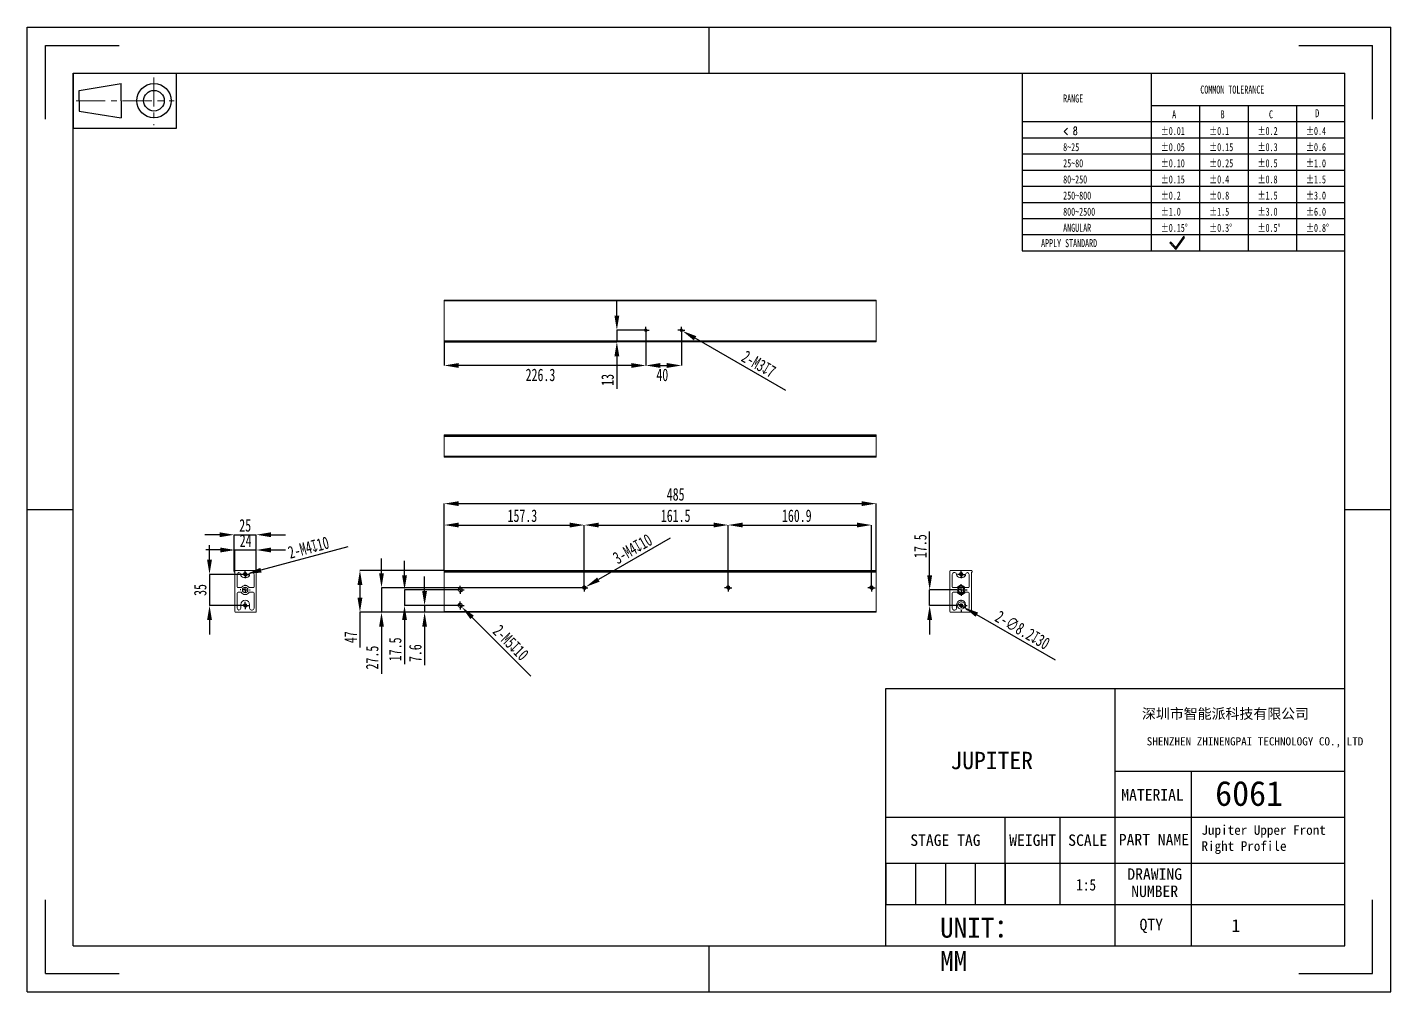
# Model space of a CAD drawing. Header units: millimetres. Extents: x 2 to 798, y 2 to 276.
# Drawn here: x 415.2 to 797.9, y 5.2 to 275.8 of the extents above; entities that cross this region are included whole.
import ezdxf

# ---------------------------------------------------------------- set-up
doc = ezdxf.new("R2010")
doc.units = ezdxf.units.MM
doc.header["$PDSIZE"] = -1
doc.linetypes.add('CENTER', pattern=[10.16, 6.35, -1.27, 1.27, -1.27])
doc.linetypes.add('CENTERX2', pattern=[20.32, 12.7, -2.54, 2.54, -2.54])
doc.layers.add('DEFAULT_1', color=7, linetype='CENTER', lineweight=18)
doc.layers.add('尺寸线层', color=3, linetype='Continuous', lineweight=18)
doc.layers.add('图框', color=7, linetype='Continuous')
doc.styles.add('SLDTEXTSTYLE4', font='TXT', dxfattribs={"width": 0.7})
doc.styles.add('SLDTEXTSTYLE5', font='TXT', dxfattribs={"width": 0.642857, "bigfont": 'bigfont'})
doc.styles.add('TEXTSTYLE_2', font='')
doc.styles.add('TEXTSTYLE_3', font='')
doc.styles.get('TEXTSTYLE_2').set_extended_font_data('宋体')
doc.styles.get('TEXTSTYLE_3').set_extended_font_data('宋体')
doc.dimstyles.new('SLDDIMSTYLE0', dxfattribs={"dimtxt": 3.5, "dimasz": 4.08, "dimexe": 0, "dimexo": 0.0625, "dimgap": 0.875, "dimtad": 2, "dimdec": 1, "dimlfac": 4, "dimrnd": 1e-09, "dimzin": 12, "dimdsep": 46, "dimtxsty": 'SLDTEXTSTYLE4', "dimsah": 1, "dimcen": 0.09, "dimadec": 0, "dimazin": 3, "dimtfac": 1, "dimtdec": 1, "dimtofl": 0, "dimtmove": 0, "dimatfit": 3, "dimfxl": 1, "dimfrac": 2, "dimtolj": 1, "dimtzin": 12, "dimarcsym": 0})
doc.dimstyles.new('SLDDIMSTYLE1', dxfattribs={"dimtxt": 3.5, "dimasz": 4.08, "dimexe": 0, "dimexo": 0.0625, "dimgap": 0.875, "dimtad": 2, "dimdec": 1, "dimlfac": 4, "dimrnd": 1e-09, "dimzin": 12, "dimdsep": 46, "dimtxsty": 'SLDTEXTSTYLE4', "dimsah": 1, "dimcen": 0.09, "dimadec": 0, "dimazin": 3, "dimtfac": 1, "dimtofl": 0, "dimtmove": 0, "dimatfit": 3, "dimfxl": 1, "dimfrac": 2, "dimtolj": 1, "dimtzin": 12, "dimarcsym": 0})
doc.dimstyles.new('SLDDIMSTYLE2', dxfattribs={"dimtxt": 3.5, "dimasz": 4.08, "dimexe": 0, "dimexo": 0.0625, "dimgap": 0.875, "dimtad": 2, "dimdec": 1, "dimlfac": 4, "dimrnd": 1e-09, "dimzin": 12, "dimdsep": 46, "dimtxsty": 'SLDTEXTSTYLE4', "dimsah": 1, "dimcen": 0.09, "dimadec": 0, "dimazin": 3, "dimtfac": 1, "dimtdec": 1, "dimtmove": 0, "dimatfit": 0, "dimfxl": 1, "dimfrac": 2, "dimtolj": 1, "dimtzin": 12, "dimarcsym": 0})
doc.dimstyles.new('SLDDIMSTYLE3', dxfattribs={"dimtxt": 3.5, "dimasz": 4.08, "dimexe": 0, "dimexo": 0.0625, "dimgap": 0.875, "dimtad": 2, "dimdec": 1, "dimlfac": 4, "dimrnd": 1e-09, "dimzin": 12, "dimdsep": 46, "dimtxsty": 'SLDTEXTSTYLE4', "dimblk1": 'NONE', "dimsah": 1, "dimcen": 0, "dimadec": 0, "dimazin": 3, "dimtfac": 1, "dimtdec": 1, "dimtmove": 0, "dimatfit": 3, "dimldrblk": 'NONE', "dimfxl": 1, "dimfrac": 2, "dimtolj": 1, "dimtzin": 12, "dimarcsym": 0})
doc.dimstyles.new('SLDDIMSTYLE4', dxfattribs={"dimtxt": 3.5, "dimasz": 4.08, "dimexe": 0, "dimexo": 0.0625, "dimgap": 0.875, "dimtad": 2, "dimdec": 1, "dimlfac": 4, "dimrnd": 1e-09, "dimzin": 12, "dimdsep": 46, "dimtxsty": 'SLDTEXTSTYLE4', "dimblk1": 'NONE', "dimsah": 1, "dimcen": 0, "dimadec": 0, "dimazin": 3, "dimtfac": 1, "dimtdec": 1, "dimtmove": 0, "dimatfit": 3, "dimldrblk": 'NONE', "dimfxl": 1, "dimfrac": 2, "dimtolj": 1, "dimtzin": 12, "dimarcsym": 0})

# ---------------------------------------------------------------- blocks, each defined once
blk = doc.blocks.new('96_1')
at = {"color": 7, "linetype": 'Continuous'}
for p, q in [((-11.25, 6), (-11.25, -6)), ((11.25, -6), (11.25, 6)), ((-9.93, 2.25), (-0.82, 3.75)), ((-0.82, 0), (-0.82, 3.75)), ((-9.93, 0), (-9.93, 2.25)), ((-9.93, 0), (-9.93, -2.25)), ((-0.82, 0), (-0.82, -3.75)), ((-9.93, -2.25), (-0.82, -3.75)), ((-11.25, -6), (11.25, -6))]:
    blk.add_line(p, q, dxfattribs=at)
for radius in [3.75, 2.25]:
    blk.add_circle((6.34, 0), radius, dxfattribs=at)
at = {"layer": 'DEFAULT_1', "color": 1, "linetype": 'CENTER'}
for p, q in [((6.34, 5.05), (6.34, -5.36)), ((-10.64, 0), (10.74, 0))]:
    blk.add_line(p, q, dxfattribs=at)
blk = doc.blocks.new('*D40')
at = {"layer": 'Defpoints', "color": 0, "transparency": 16777216}
for p in [(653.5, 142.15), (532.25, 123.43), (653.5, 123.43)]:
    blk.add_point(p, dxfattribs=at)
at = {"layer": '图框', "color": 0, "lineweight": -2, "transparency": 16777216}
for p, q in [((532.25, 123.49), (532.25, 142.15)), ((536.33, 142.15), (649.42, 142.15)), ((653.5, 123.49), (653.5, 142.15))]:
    blk.add_line(p, q, dxfattribs=at)
at = {"layer": '图框', "color": 0, "transparency": 16777216}
for points in [[(536.33, 142.83), (536.33, 141.47), (532.25, 142.15)], [(649.42, 142.83), (649.42, 141.47), (653.5, 142.15)]]:
    blk.add_solid(points, dxfattribs=at)
at = {"layer": '图框', "color": 0, "transparency": 16777216, "insert": (597.22, 146.52), "char_height": 3.5, "attachment_point": 2, "style": 'SLDTEXTSTYLE4'}
blk.add_mtext('\\A1;485', dxfattribs=at)
blk = doc.blocks.new('*D45')
at = {"layer": 'Defpoints', "color": 0, "transparency": 16777216}
for p in [(571.58, 136.15), (532.25, 123.43), (571.58, 118.56)]:
    blk.add_point(p, dxfattribs=at)
at = {"layer": '图框', "color": 0, "lineweight": -2, "transparency": 16777216}
for p, q in [((532.25, 123.49), (532.25, 136.15)), ((536.33, 136.15), (567.5, 136.15)), ((571.58, 118.62), (571.58, 136.15))]:
    blk.add_line(p, q, dxfattribs=at)
at = {"layer": '图框', "color": 0, "transparency": 16777216}
for points in [[(536.33, 136.83), (536.33, 135.47), (532.25, 136.15)], [(567.5, 136.83), (567.5, 135.47), (571.58, 136.15)]]:
    blk.add_solid(points, dxfattribs=at)
at = {"layer": '图框', "color": 0, "transparency": 16777216, "insert": (554.2, 140.52), "char_height": 3.5, "attachment_point": 2, "style": 'SLDTEXTSTYLE4'}
blk.add_mtext('\\A1;157.3', dxfattribs=at)
blk = doc.blocks.new('*D46')
at = {"layer": 'Defpoints', "color": 0, "transparency": 16777216}
for p in [(611.95, 136.15), (571.58, 118.56), (611.95, 118.56)]:
    blk.add_point(p, dxfattribs=at)
at = {"layer": '图框', "color": 0, "lineweight": -2, "transparency": 16777216}
for p, q in [((571.58, 118.62), (571.58, 136.15)), ((575.66, 136.15), (607.87, 136.15)), ((611.95, 118.62), (611.95, 136.15))]:
    blk.add_line(p, q, dxfattribs=at)
at = {"layer": '图框', "color": 0, "transparency": 16777216}
for points in [[(575.66, 136.83), (575.66, 135.47), (571.58, 136.15)], [(607.87, 136.83), (607.87, 135.47), (611.95, 136.15)]]:
    blk.add_solid(points, dxfattribs=at)
at = {"layer": '图框', "color": 0, "transparency": 16777216, "insert": (597.22, 140.52), "char_height": 3.5, "attachment_point": 2, "style": 'SLDTEXTSTYLE4'}
blk.add_mtext('\\A1;161.5', dxfattribs=at)
blk = doc.blocks.new('*D47')
at = {"layer": 'Defpoints', "color": 0, "transparency": 16777216}
for p in [(652.18, 136.15), (611.95, 118.56), (652.18, 118.56)]:
    blk.add_point(p, dxfattribs=at)
at = {"layer": '图框', "color": 0, "lineweight": -2, "transparency": 16777216}
for p, q in [((611.95, 118.62), (611.95, 136.15)), ((616.03, 136.15), (648.1, 136.15)), ((652.18, 118.62), (652.18, 136.15))]:
    blk.add_line(p, q, dxfattribs=at)
at = {"layer": '图框', "color": 0, "transparency": 16777216}
for points in [[(616.03, 136.83), (616.03, 135.47), (611.95, 136.15)], [(648.1, 136.83), (648.1, 135.47), (652.18, 136.15)]]:
    blk.add_solid(points, dxfattribs=at)
at = {"layer": '图框', "color": 0, "transparency": 16777216, "insert": (631.22, 140.52), "char_height": 3.5, "attachment_point": 2, "style": 'SLDTEXTSTYLE4'}
blk.add_mtext('\\A1;160.9', dxfattribs=at)
blk = doc.blocks.new('*D48')
at = {"layer": 'Defpoints', "color": 0, "transparency": 16777216}
for p in [(521.12, 117.96), (536.75, 117.96), (536.75, 113.58)]:
    blk.add_point(p, dxfattribs=at)
at = {"layer": '图框', "color": 0, "lineweight": -2, "transparency": 16777216}
for p, q in [((521.12, 122.04), (521.12, 126.12)), ((536.69, 117.96), (521.12, 117.96)), ((521.12, 117.96), (521.12, 113.58)), ((536.69, 113.58), (521.12, 113.58)), ((521.12, 109.5), (521.12, 97.14))]:
    blk.add_line(p, q, dxfattribs=at)
at = {"layer": '图框', "color": 0, "transparency": 16777216}
for points in [[(520.44, 122.04), (521.8, 122.04), (521.12, 117.96)], [(520.44, 109.5), (521.8, 109.5), (521.12, 113.58)]]:
    blk.add_solid(points, dxfattribs=at)
at = {"layer": '图框', "color": 0, "transparency": 16777216, "insert": (516.74, 101.28), "char_height": 3.5, "attachment_point": 2, "rotation": 90, "style": 'SLDTEXTSTYLE4'}
blk.add_mtext('\\A1;17.5', dxfattribs=at)
blk = doc.blocks.new('*D49')
at = {"layer": 'Defpoints', "color": 0, "transparency": 16777216}
for p in [(526.76, 111.68), (532.25, 111.68), (536.75, 113.58)]:
    blk.add_point(p, dxfattribs=at)
at = {"layer": '图框', "color": 0, "lineweight": -2, "transparency": 16777216}
for p, q in [((526.76, 117.66), (526.76, 121.74)), ((536.69, 113.58), (526.76, 113.58)), ((526.76, 113.58), (526.76, 111.68)), ((532.19, 111.68), (526.76, 111.68)), ((526.76, 107.6), (526.76, 96.87))]:
    blk.add_line(p, q, dxfattribs=at)
at = {"layer": '图框', "color": 0, "transparency": 16777216}
for points in [[(526.08, 117.66), (527.44, 117.66), (526.76, 113.58)], [(526.08, 107.6), (527.44, 107.6), (526.76, 111.68)]]:
    blk.add_solid(points, dxfattribs=at)
at = {"layer": '图框', "color": 0, "transparency": 16777216, "insert": (522.39, 100.2), "char_height": 3.5, "attachment_point": 2, "rotation": 90, "style": 'SLDTEXTSTYLE4'}
blk.add_mtext('\\A1;7.6', dxfattribs=at)
blk = doc.blocks.new('*D50')
at = {"layer": 'Defpoints', "color": 0, "transparency": 16777216}
for p in [(571.58, 118.56), (514.66, 111.68), (532.25, 111.68)]:
    blk.add_point(p, dxfattribs=at)
at = {"layer": '图框', "color": 0, "lineweight": -2, "transparency": 16777216}
for p, q in [((514.66, 122.64), (514.66, 126.72)), ((571.52, 118.56), (514.66, 118.56)), ((514.66, 118.56), (514.66, 111.68)), ((532.19, 111.68), (514.66, 111.68)), ((514.66, 107.6), (514.66, 94.42))]:
    blk.add_line(p, q, dxfattribs=at)
at = {"layer": '图框', "color": 0, "transparency": 16777216}
for points in [[(513.98, 122.64), (515.34, 122.64), (514.66, 118.56)], [(513.98, 107.6), (515.34, 107.6), (514.66, 111.68)]]:
    blk.add_solid(points, dxfattribs=at)
at = {"layer": '图框', "color": 0, "transparency": 16777216, "insert": (510.28, 98.97), "char_height": 3.5, "attachment_point": 2, "rotation": 90, "style": 'SLDTEXTSTYLE4'}
blk.add_mtext('\\A1;27.5', dxfattribs=at)
blk = doc.blocks.new('*D51')
at = {"layer": 'Defpoints', "color": 0, "transparency": 16777216}
for p in [(532.25, 123.43), (508.61, 111.68), (532.25, 111.68)]:
    blk.add_point(p, dxfattribs=at)
at = {"layer": '图框', "color": 0, "lineweight": -2, "transparency": 16777216}
for p, q in [((532.19, 123.43), (508.61, 123.43)), ((508.61, 119.35), (508.61, 115.76)), ((532.19, 111.68), (508.61, 111.68)), ((508.61, 111.68), (508.61, 101.77))]:
    blk.add_line(p, q, dxfattribs=at)
at = {"layer": '图框', "color": 0, "transparency": 16777216}
for points in [[(507.93, 119.35), (509.29, 119.35), (508.61, 123.43)], [(507.93, 115.76), (509.29, 115.76), (508.61, 111.68)]]:
    blk.add_solid(points, dxfattribs=at)
at = {"layer": '图框', "color": 0, "transparency": 16777216, "insert": (504.24, 104.68), "char_height": 3.5, "attachment_point": 2, "rotation": 90, "style": 'SLDTEXTSTYLE4'}
blk.add_mtext('\\A1;47', dxfattribs=at)
blk = doc.blocks.new('*D52')
at = {"layer": 'Defpoints', "color": 0, "transparency": 16777216}
for p in [(572.01, 118.81), (571.15, 118.31)]:
    blk.add_point(p, dxfattribs=at)
at = {"layer": '图框', "color": 0, "lineweight": -2, "transparency": 16777216}
for p, q in [((595.7, 132.48), (575.54, 120.85)), ((571.15, 118.31), (572.01, 118.81))]:
    blk.add_line(p, q, dxfattribs=at)
at = {"layer": '图框', "color": 0, "transparency": 16777216}
blk.add_solid([(575.2, 121.43), (575.88, 120.26), (572.01, 118.81)], dxfattribs=at)
at = {"layer": '图框', "color": 0, "transparency": 16777216, "insert": (579.21, 128.1), "char_height": 3.5, "attachment_point": 1, "rotation": 30, "style": 'SLDTEXTSTYLE4'}
blk.add_mtext('\\A1;3-M4{\\fGDT|b0|i0|c134|p2;x}10', dxfattribs=at)
blk = doc.blocks.new('_NONE')
blk = doc.blocks.new('*D53')
at = {"layer": 'Defpoints', "color": 0, "transparency": 16777216}
for p in [(536.31, 114.02), (537.2, 113.14)]:
    blk.add_point(p, dxfattribs=at)
at = {"layer": '图框', "color": 0, "lineweight": -2, "transparency": 16777216}
for p, q in [((536.31, 114.02), (537.2, 113.14)), ((556.61, 93.72), (540.08, 110.25))]:
    blk.add_line(p, q, dxfattribs=at)
at = {"layer": '图框', "color": 0, "transparency": 16777216}
blk.add_solid([(540.56, 110.73), (539.6, 109.77), (537.2, 113.14)], dxfattribs=at)
at = {"layer": '图框', "color": 0, "transparency": 16777216, "insert": (548.11, 108.51), "char_height": 3.5, "attachment_point": 1, "rotation": 315, "style": 'SLDTEXTSTYLE4'}
blk.add_mtext('\\A1;2-M5{\\fGDT|b0|i0|c134|p2;x}10', dxfattribs=at)
blk = doc.blocks.new('SW_CENTERMARKSYMBOL_0')
at = {"layer": '图框', "color": 0}
for p, q in [((-0.625, 0), (-1.15, 0)), ((0, 0), (-0.625, 0)), ((0, 0.625), (0, 1.15)), ((0, 0), (0, 0.625)), ((0, 0), (0, -0.625)), ((0, 0), (0.625, 0)), ((0.625, 0), (1.15, 0)), ((0, -0.625), (0, -1.15))]:
    blk.add_line(p, q, dxfattribs=at)
blk = doc.blocks.new('SW_CENTERMARKSYMBOL_1')
at = {"layer": '图框', "color": 0}
for p, q in [((-0.625, 0), (-1.15, 0)), ((0, 0), (-0.625, 0)), ((0, 0.625), (0, 1.15)), ((0, 0), (0, 0.625)), ((0, 0), (0, -0.625)), ((0, 0), (0.625, 0)), ((0.625, 0), (1.15, 0)), ((0, -0.625), (0, -1.15))]:
    blk.add_line(p, q, dxfattribs=at)
blk = doc.blocks.new('SW_CENTERMARKSYMBOL_2')
at = {"layer": '图框', "color": 0}
for p, q in [((-0.625, 0), (-1.0375, 0)), ((0, 0), (-0.625, 0)), ((0, 0.625), (0, 1.0375)), ((0, 0), (0, 0.625)), ((0, 0), (0, -0.625)), ((0, 0), (0.625, 0)), ((0.625, 0), (1.0375, 0)), ((0, -0.625), (0, -1.0375))]:
    blk.add_line(p, q, dxfattribs=at)
blk = doc.blocks.new('SW_CENTERMARKSYMBOL_3')
at = {"layer": '图框', "color": 0}
for p, q in [((-0.625, 0), (-1.0375, 0)), ((0, 0), (-0.625, 0)), ((0, 0.625), (0, 1.0375)), ((0, 0), (0, 0.625)), ((0, 0), (0, -0.625)), ((0, 0), (0.625, 0)), ((0.625, 0), (1.0375, 0)), ((0, -0.625), (0, -1.0375))]:
    blk.add_line(p, q, dxfattribs=at)
blk = doc.blocks.new('SW_CENTERMARKSYMBOL_4')
at = {"layer": '图框', "color": 0}
for p, q in [((-0.625, 0), (-1.0375, 0)), ((0, 0), (-0.625, 0)), ((0, 0.625), (0, 1.0375)), ((0, 0), (0, 0.625)), ((0, 0), (0, -0.625)), ((0, 0), (0.625, 0)), ((0.625, 0), (1.0375, 0)), ((0, -0.625), (0, -1.0375))]:
    blk.add_line(p, q, dxfattribs=at)
blk = doc.blocks.new('*D54')
at = {"layer": 'Defpoints', "color": 0, "transparency": 16777216}
for p in [(675.69, 117.93), (668.51, 113.56), (675.69, 113.56)]:
    blk.add_point(p, dxfattribs=at)
at = {"layer": '图框', "color": 0, "lineweight": -2, "transparency": 16777216}
for p, q in [((668.51, 122.01), (668.51, 134.37)), ((675.63, 117.93), (668.51, 117.93)), ((668.51, 113.56), (668.51, 117.93)), ((675.63, 113.56), (668.51, 113.56)), ((668.51, 109.48), (668.51, 105.4))]:
    blk.add_line(p, q, dxfattribs=at)
at = {"layer": '图框', "color": 0, "transparency": 16777216}
for points in [[(667.83, 122.01), (669.19, 122.01), (668.51, 117.93)], [(667.83, 109.48), (669.19, 109.48), (668.51, 113.56)]]:
    blk.add_solid(points, dxfattribs=at)
at = {"layer": '图框', "color": 0, "transparency": 16777216, "insert": (664.13, 130.23), "char_height": 3.5, "attachment_point": 2, "rotation": 90, "style": 'SLDTEXTSTYLE4'}
blk.add_mtext('\\A1;17.5', dxfattribs=at)
blk = doc.blocks.new('*D55')
at = {"layer": 'Defpoints', "color": 0, "transparency": 16777216}
for p in [(676.46, 114.07), (678.23, 113.04)]:
    blk.add_point(p, dxfattribs=at)
at = {"layer": '图框', "color": 0, "lineweight": -2, "transparency": 16777216}
for p, q in [((676.46, 114.07), (678.23, 113.04)), ((703.86, 98.25), (681.76, 111))]:
    blk.add_line(p, q, dxfattribs=at)
at = {"layer": '图框', "color": 0, "transparency": 16777216}
blk.add_solid([(682.1, 111.59), (681.42, 110.41), (678.23, 113.04)], dxfattribs=at)
at = {"layer": '图框', "color": 0, "transparency": 16777216, "insert": (688.28, 112.38), "char_height": 3.5, "attachment_point": 1, "rotation": 330, "style": 'SLDTEXTSTYLE4'}
blk.add_mtext('\\A1;2-∅8.2{\\fGDT;x}30', dxfattribs=at)
blk = doc.blocks.new('SW_CENTERMARKSYMBOL_5')
at = {"layer": '图框', "color": 0}
for p, q in [((-1.25, 0), (-1.65, 0)), ((0, 0), (-0.625, 0)), ((0, 1.25), (0, 1.65)), ((0, 0), (0, 0.625)), ((0, 0), (0, -0.625)), ((0, 0), (0.625, 0)), ((1.25, 0), (1.65, 0)), ((0, -1.25), (0, -1.65))]:
    blk.add_line(p, q, dxfattribs=at)
blk = doc.blocks.new('SW_CENTERMARKSYMBOL_6')
at = {"layer": '图框', "color": 0}
for p, q in [((-1.25, 0), (-1.65, 0)), ((0, 0), (-0.625, 0)), ((0, 1.25), (0, 1.65)), ((0, 0), (0, 0.625)), ((0, 0), (0, -0.625)), ((0, 0), (0.625, 0)), ((1.25, 0), (1.65, 0)), ((0, -1.25), (0, -1.65))]:
    blk.add_line(p, q, dxfattribs=at)
blk = doc.blocks.new('SW_CENTERMARKSYMBOL_7')
at = {"layer": '图框', "color": 0}
for p, q in [((-0.625, 0), (-1.0375, 0)), ((0, 0), (-0.625, 0)), ((0, 0.625), (0, 1.0375)), ((0, 0), (0, 0.625)), ((0, 0), (0, -0.625)), ((0, 0), (0.625, 0)), ((0.625, 0), (1.0375, 0)), ((0, -0.625), (0, -1.0375))]:
    blk.add_line(p, q, dxfattribs=at)
blk = doc.blocks.new('*D56')
at = {"layer": 'Defpoints', "color": 0, "transparency": 16777216}
for p in [(479.53, 133.43), (473.28, 123.18), (479.53, 123.18)]:
    blk.add_point(p, dxfattribs=at)
at = {"layer": '图框', "color": 0, "lineweight": -2, "transparency": 16777216}
for p, q in [((469.2, 133.43), (465.12, 133.43)), ((473.28, 123.24), (473.28, 133.43)), ((473.28, 133.43), (479.53, 133.43)), ((479.53, 123.24), (479.53, 133.43)), ((483.61, 133.43), (487.69, 133.43))]:
    blk.add_line(p, q, dxfattribs=at)
at = {"layer": '图框', "color": 0, "transparency": 16777216}
for points in [[(469.2, 134.11), (469.2, 132.75), (473.28, 133.43)], [(483.61, 134.11), (483.61, 132.75), (479.53, 133.43)]]:
    blk.add_solid(points, dxfattribs=at)
at = {"layer": '图框', "color": 0, "transparency": 16777216, "insert": (476.4, 137.81), "char_height": 3.5, "attachment_point": 2, "style": 'SLDTEXTSTYLE4'}
blk.add_mtext('\\A1;25', dxfattribs=at)
blk = doc.blocks.new('*D57')
at = {"layer": 'Defpoints', "color": 0, "transparency": 16777216}
for p in [(479.53, 129.15), (473.53, 122.93), (479.53, 123.18)]:
    blk.add_point(p, dxfattribs=at)
at = {"layer": '图框', "color": 0, "lineweight": -2, "transparency": 16777216}
for p, q in [((469.45, 129.15), (465.37, 129.15)), ((473.53, 122.99), (473.53, 129.15)), ((473.53, 129.15), (479.53, 129.15)), ((479.53, 123.24), (479.53, 129.15)), ((483.61, 129.15), (487.69, 129.15))]:
    blk.add_line(p, q, dxfattribs=at)
at = {"layer": '图框', "color": 0, "transparency": 16777216}
for points in [[(469.45, 129.83), (469.45, 128.47), (473.53, 129.15)], [(483.61, 129.83), (483.61, 128.47), (479.53, 129.15)]]:
    blk.add_solid(points, dxfattribs=at)
at = {"layer": '图框', "color": 0, "transparency": 16777216, "insert": (476.53, 133.53), "char_height": 3.5, "attachment_point": 2, "style": 'SLDTEXTSTYLE4'}
blk.add_mtext('\\A1;24', dxfattribs=at)
blk = doc.blocks.new('*D58')
at = {"layer": 'Defpoints', "color": 0, "transparency": 16777216}
for p in [(475.92, 122.18), (476.88, 122.43)]:
    blk.add_point(p, dxfattribs=at)
at = {"layer": '图框', "color": 0, "lineweight": -2, "transparency": 16777216}
for p, q in [((505.18, 130.02), (480.83, 123.49)), ((475.92, 122.18), (476.88, 122.43))]:
    blk.add_line(p, q, dxfattribs=at)
at = {"layer": '图框', "color": 0, "transparency": 16777216}
blk.add_solid([(480.65, 124.15), (481, 122.83), (476.88, 122.43)], dxfattribs=at)
at = {"layer": '图框', "color": 0, "transparency": 16777216, "insert": (488.12, 130.05), "char_height": 3.5, "attachment_point": 1, "rotation": 15, "style": 'SLDTEXTSTYLE4'}
blk.add_mtext('\\A1;2-M4{\\fGDT;x}10', dxfattribs=at)
blk = doc.blocks.new('*D59')
at = {"layer": 'Defpoints', "color": 0, "transparency": 16777216}
for p in [(476.4, 122.31), (466.39, 113.56), (476.4, 113.56)]:
    blk.add_point(p, dxfattribs=at)
at = {"layer": '图框', "color": 0, "lineweight": -2, "transparency": 16777216}
for p, q in [((466.39, 126.39), (466.39, 130.47)), ((476.34, 122.31), (466.39, 122.31)), ((466.39, 122.31), (466.39, 113.56)), ((476.34, 113.56), (466.39, 113.56)), ((466.39, 109.48), (466.39, 105.4))]:
    blk.add_line(p, q, dxfattribs=at)
at = {"layer": '图框', "color": 0, "transparency": 16777216}
for points in [[(465.71, 126.39), (467.07, 126.39), (466.39, 122.31)], [(465.71, 109.48), (467.07, 109.48), (466.39, 113.56)]]:
    blk.add_solid(points, dxfattribs=at)
at = {"layer": '图框', "color": 0, "transparency": 16777216, "insert": (462.01, 117.93), "char_height": 3.5, "attachment_point": 2, "rotation": 90, "style": 'SLDTEXTSTYLE4'}
blk.add_mtext('\\A1;35', dxfattribs=at)
blk = doc.blocks.new('SW_CENTERMARKSYMBOL_8')
at = {"layer": '图框', "color": 0}
for p, q in [((-1.25, 0), (-1.4, 0)), ((0, 0), (-0.625, 0)), ((0, 1.25), (0, 1.4)), ((0, 0), (0, 0.625)), ((0, 0), (0, -0.625)), ((0, 0), (0.625, 0)), ((1.25, 0), (1.4, 0)), ((0, -1.25), (0, -1.4))]:
    blk.add_line(p, q, dxfattribs=at)
blk = doc.blocks.new('SW_CENTERMARKSYMBOL_9')
at = {"layer": '图框', "color": 0}
for p, q in [((-0.625, 0), (-1.0375, 0)), ((0, 0), (-0.625, 0)), ((0, 0.625), (0, 1.0375)), ((0, 0), (0, 0.625)), ((0, 0), (0, -0.625)), ((0, 0), (0.625, 0)), ((0.625, 0), (1.0375, 0)), ((0, -0.625), (0, -1.0375))]:
    blk.add_line(p, q, dxfattribs=at)
blk = doc.blocks.new('SW_CENTERMARKSYMBOL_10')
at = {"layer": '图框', "color": 0}
for p, q in [((-0.625, 0), (-1.0375, 0)), ((0, 0), (-0.625, 0)), ((0, 0.625), (0, 1.0375)), ((0, 0), (0, 0.625)), ((0, 0), (0, -0.625)), ((0, 0), (0.625, 0)), ((0.625, 0), (1.0375, 0)), ((0, -0.625), (0, -1.0375))]:
    blk.add_line(p, q, dxfattribs=at)
blk = doc.blocks.new('*D41')
at = {"layer": 'Defpoints', "color": 0, "transparency": 16777216}
for p in [(588.82, 190.79), (598.82, 190.79), (598.82, 180.92)]:
    blk.add_point(p, dxfattribs=at)
at = {"layer": '图框', "color": 0, "lineweight": -2, "transparency": 16777216}
for p, q in [((588.82, 190.72), (588.82, 180.92)), ((598.82, 190.72), (598.82, 180.92)), ((592.9, 180.92), (594.74, 180.92))]:
    blk.add_line(p, q, dxfattribs=at)
at = {"layer": '图框', "color": 0, "transparency": 16777216}
for points in [[(592.9, 181.6), (592.9, 180.24), (588.82, 180.92)], [(594.74, 181.6), (594.74, 180.24), (598.82, 180.92)]]:
    blk.add_solid(points, dxfattribs=at)
at = {"layer": '图框', "color": 0, "transparency": 16777216, "insert": (593.47, 180.04), "char_height": 3.5, "attachment_point": 2, "style": 'SLDTEXTSTYLE4'}
blk.add_mtext('\\A1;40', dxfattribs=at)
blk = doc.blocks.new('*D42')
at = {"layer": 'Defpoints', "color": 0, "transparency": 16777216}
for p in [(532.25, 187.54), (588.82, 190.79), (532.25, 180.92)]:
    blk.add_point(p, dxfattribs=at)
at = {"layer": '图框', "color": 0, "lineweight": -2, "transparency": 16777216}
for p, q in [((588.82, 190.72), (588.82, 180.92)), ((532.25, 187.47), (532.25, 180.92)), ((584.74, 180.92), (536.33, 180.92))]:
    blk.add_line(p, q, dxfattribs=at)
at = {"layer": '图框', "color": 0, "transparency": 16777216}
for points in [[(536.33, 181.6), (536.33, 180.24), (532.25, 180.92)], [(584.74, 181.6), (584.74, 180.24), (588.82, 180.92)]]:
    blk.add_solid(points, dxfattribs=at)
at = {"layer": '图框', "color": 0, "transparency": 16777216, "insert": (559.28, 180.04), "char_height": 3.5, "attachment_point": 2, "style": 'SLDTEXTSTYLE4'}
blk.add_mtext('\\A1;226.3', dxfattribs=at)
blk = doc.blocks.new('*D43')
at = {"layer": 'Defpoints', "color": 0, "transparency": 16777216}
for p in [(532.25, 187.54), (580.72, 187.54), (588.82, 190.79)]:
    blk.add_point(p, dxfattribs=at)
at = {"layer": '图框', "color": 0, "lineweight": -2, "transparency": 16777216}
for p, q in [((580.72, 194.87), (580.72, 198.95)), ((532.32, 187.54), (580.72, 187.54)), ((588.75, 190.79), (580.72, 190.79)), ((580.72, 190.79), (580.72, 187.54)), ((580.72, 183.46), (580.72, 174.36))]:
    blk.add_line(p, q, dxfattribs=at)
at = {"layer": '图框', "color": 0, "transparency": 16777216}
for points in [[(580.04, 194.87), (581.4, 194.87), (580.72, 190.79)], [(580.04, 183.46), (581.4, 183.46), (580.72, 187.54)]]:
    blk.add_solid(points, dxfattribs=at)
at = {"layer": '图框', "color": 0, "transparency": 16777216, "insert": (576.35, 176.87), "char_height": 3.5, "attachment_point": 2, "rotation": 90, "style": 'SLDTEXTSTYLE4'}
blk.add_mtext('\\A1;13', dxfattribs=at)
blk = doc.blocks.new('*D44')
at = {"layer": 'Defpoints', "color": 0, "transparency": 16777216}
for p in [(598.49, 190.97), (599.14, 190.6)]:
    blk.add_point(p, dxfattribs=at)
at = {"layer": '图框', "color": 0, "lineweight": -2, "transparency": 16777216}
for p, q in [((598.49, 190.97), (599.14, 190.6)), ((628.1, 173.88), (602.67, 188.56))]:
    blk.add_line(p, q, dxfattribs=at)
at = {"layer": '图框', "color": 0, "transparency": 16777216}
blk.add_solid([(603.01, 189.15), (602.33, 187.97), (599.14, 190.6)], dxfattribs=at)
at = {"layer": '图框', "color": 0, "transparency": 16777216, "insert": (617.12, 185.35), "char_height": 3.5, "attachment_point": 1, "rotation": 330, "style": 'SLDTEXTSTYLE4'}
blk.add_mtext('\\A1;2-M3{\\fGDT|b0|i0|c134|p2;x}7', dxfattribs=at)
blk = doc.blocks.new('SW_CENTERMARKSYMBOL_11')
at = {"layer": '图框', "color": 0}
for p, q in [((-0.625, 0), (-0.9375, 0)), ((0, 0), (-0.625, 0)), ((0, 0.625), (0, 0.9375)), ((0, 0), (0, 0.625)), ((0, 0), (0, -0.625)), ((0, 0), (0.625, 0)), ((0.625, 0), (0.9375, 0)), ((0, -0.625), (0, -0.9375))]:
    blk.add_line(p, q, dxfattribs=at)
blk = doc.blocks.new('SW_CENTERMARKSYMBOL_12')
at = {"layer": '图框', "color": 0}
for p, q in [((-0.625, 0), (-0.9375, 0)), ((0, 0), (-0.625, 0)), ((0, 0.625), (0, 0.9375)), ((0, 0), (0, 0.625)), ((0, 0), (0, -0.625)), ((0, 0), (0.625, 0)), ((0.625, 0), (0.9375, 0)), ((0, -0.625), (0, -0.9375))]:
    blk.add_line(p, q, dxfattribs=at)

msp = doc.modelspace()

# ---------------------------------------------------------------- linework, layer by layer
at = {"color": 7, "linetype": 'Continuous'}
for p, q in [((415.239, 5.219), (415.239, 275.804)), ((415.239, 275.804), (797.923, 275.804)), ((606.581, 262.919), (606.581, 275.804)), ((797.923, 5.219), (797.923, 275.804)), ((420.393, 250.034), (420.393, 270.65)), ((420.393, 270.65), (441.009, 270.65)), ((772.153, 270.65), (792.769, 270.65)), ((792.769, 250.034), (792.769, 270.65)), ((428.124, 18.104), (428.124, 262.919)), ((428.124, 262.919), (785.038, 262.919)), ((785.038, 18.104), (785.038, 262.919)), ((415.239, 140.511), (428.124, 140.511)), ((785.038, 140.511), (797.923, 140.511)), ((420.393, 10.373), (420.393, 30.989)), ((792.769, 10.373), (792.769, 30.989)), ((428.124, 18.104), (785.038, 18.104)), ((606.581, 5.219), (606.581, 18.104)), ((420.393, 10.373), (441.009, 10.373)), ((772.153, 10.373), (792.769, 10.373)), ((415.239, 5.219), (797.923, 5.219))]:
    msp.add_line(p, q, dxfattribs=at)
for p, q in [((694.465, 262.919), (694.465, 213.104)), ((730.694, 262.919), (730.694, 213.104)), ((730.694, 253.861), (785.038, 253.861)), ((744.28, 253.861), (744.28, 213.104)), ((757.866, 253.861), (757.866, 213.104)), ((771.452, 253.861), (771.452, 213.104)), ((694.465, 249.333), (785.038, 249.333)), ((694.465, 244.804), (785.038, 244.804)), ((694.465, 240.275), (785.038, 240.275)), ((694.465, 235.747), (785.038, 235.747)), ((694.465, 231.218), (785.038, 231.218)), ((694.465, 226.69), (785.038, 226.69)), ((694.465, 222.161), (785.038, 222.161)), ((694.465, 217.632), (785.038, 217.632)), ((736.165, 215.557), (735.896, 215.315)), ((735.896, 215.315), (737.593, 213.431)), ((737.565, 214.003), (736.165, 215.557)), ((739.896, 217.165), (737.565, 214.003)), ((737.593, 213.431), (740.079, 216.802)), ((740.079, 216.802), (739.896, 217.165)), ((694.465, 213.104), (785.038, 213.104)), ((737.593, 213.431), (737.565, 214.003)), ((737.565, 214.003), (737.593, 213.431))]:
    msp.add_line(p, q)
at = {"color": 7, "linetype": 'Continuous', "lineweight": 15}
for p, q in [((532.254, 199.287), (653.504, 199.287)), ((532.254, 199.037), (532.254, 199.287)), ((653.504, 199.037), (532.254, 199.037)), ((532.254, 187.787), (532.254, 199.037)), ((653.504, 199.037), (653.504, 199.287)), ((653.504, 199.037), (653.504, 187.787)), ((532.254, 187.787), (653.504, 187.787)), ((532.254, 187.537), (532.254, 187.787)), ((653.504, 187.537), (532.254, 187.537)), ((653.504, 187.537), (653.504, 187.787)), ((532.254, 161.458), (653.504, 161.458)), ((532.254, 161.208), (532.254, 161.458)), ((532.254, 161.208), (653.504, 161.208)), ((532.254, 160.958), (532.254, 161.208)), ((653.504, 160.958), (532.254, 160.958)), ((532.254, 155.458), (532.254, 160.958)), ((653.504, 161.458), (653.504, 161.208)), ((653.504, 160.958), (653.504, 161.208)), ((653.504, 160.958), (653.504, 155.458)), ((532.254, 155.458), (653.504, 155.458)), ((532.254, 155.208), (532.254, 155.458)), ((653.504, 155.208), (532.254, 155.208)), ((653.504, 155.208), (653.504, 155.458)), ((473.277, 123.18), (473.277, 122.93)), ((473.277, 122.93), (473.527, 122.93)), ((473.527, 123.43), (479.277, 123.43)), ((473.527, 122.93), (473.527, 111.93)), ((478.155, 122.813), (478.405, 122.813)), ((479.527, 111.93), (479.527, 123.18)), ((532.254, 123.43), (653.504, 123.43)), ((532.254, 123.18), (532.254, 123.43)), ((653.504, 123.18), (532.254, 123.18)), ((532.254, 122.93), (532.254, 123.18)), ((532.254, 122.93), (653.504, 122.93)), ((532.254, 111.93), (532.254, 122.93)), ((653.504, 123.18), (653.504, 123.43)), ((653.504, 123.18), (653.504, 122.93)), ((653.504, 122.93), (653.504, 111.93)), ((674.219, 123.18), (674.219, 111.93)), ((674.469, 123.43), (680.219, 123.43)), ((675.591, 122.813), (675.341, 122.813)), ((680.219, 122.93), (680.469, 122.93)), ((680.219, 111.93), (680.219, 122.93)), ((680.469, 122.93), (680.469, 123.18)), ((474.148, 118.831), (474.148, 122.312)), ((476.026, 121.436), (476.778, 121.436)), ((478.906, 122.312), (478.906, 118.831)), ((674.84, 122.312), (674.84, 118.831)), ((677.719, 121.436), (676.968, 121.436)), ((679.597, 118.831), (679.597, 122.312)), ((474.148, 112.797), (474.148, 117.079)), ((475.303, 118.581), (474.398, 118.581)), ((474.398, 117.329), (475.275, 117.329)), ((478.656, 118.581), (477.501, 118.581)), ((477.529, 117.329), (478.656, 117.329)), ((478.906, 117.079), (478.906, 112.797)), ((674.84, 117.079), (674.84, 112.797)), ((675.09, 118.581), (676.245, 118.581)), ((676.217, 117.329), (675.09, 117.329)), ((678.442, 118.581), (679.347, 118.581)), ((679.347, 117.329), (678.471, 117.329)), ((679.597, 112.797), (679.597, 117.079)), ((473.777, 111.68), (479.277, 111.68)), ((475.15, 113.799), (475.15, 112.797)), ((475.188, 114.105), (475.186, 114.105)), ((477.654, 112.797), (477.654, 113.799)), ((478.405, 112.296), (478.155, 112.296)), ((532.254, 111.93), (653.504, 111.93)), ((532.254, 111.68), (532.254, 111.93)), ((653.504, 111.68), (532.254, 111.68)), ((653.504, 111.68), (653.504, 111.93)), ((674.469, 111.68), (679.969, 111.68)), ((675.341, 112.296), (675.591, 112.296)), ((676.092, 112.797), (676.092, 113.799)), ((678.559, 114.105), (678.558, 114.105)), ((678.596, 113.799), (678.596, 112.797))]:
    msp.add_line(p, q, dxfattribs=at)
at = {"color": 2, "linetype": 'Continuous'}
for p, q in [((656.188, 54.182), (656.188, 90.26)), ((656.188, 54.182), (656.188, 90.26)), ((656.188, 90.26), (720.613, 90.26)), ((720.613, 41.297), (720.613, 90.26)), ((720.613, 67.067), (720.613, 90.26)), ((720.613, 90.26), (785.038, 90.26)), ((720.613, 54.182), (720.613, 90.26)), ((785.038, 67.067), (785.038, 90.26)), ((720.613, 67.067), (785.038, 67.067)), ((741.903, 67.067), (741.903, 18.104)), ((785.038, 41.297), (785.038, 67.067)), ((656.188, 18.104), (656.188, 54.182)), ((656.188, 54.182), (720.613, 54.182)), ((656.188, 41.297), (656.188, 54.182)), ((656.188, 54.182), (689.689, 54.182)), ((689.689, 41.297), (689.689, 54.182)), ((689.689, 41.297), (689.689, 54.182)), ((689.689, 54.182), (720.613, 54.182)), ((705.151, 41.297), (705.151, 54.182)), ((720.613, 54.182), (785.038, 54.182)), ((720.613, 41.297), (720.613, 54.182)), ((656.188, 29.7), (656.188, 41.297)), ((656.188, 41.297), (689.689, 41.297)), ((656.188, 41.297), (689.689, 41.297)), ((656.188, 41.297), (689.689, 41.297)), ((656.188, 41.297), (656.188, 29.7)), ((664.563, 41.297), (664.563, 29.7)), ((672.938, 41.297), (672.938, 29.7)), ((681.314, 41.297), (681.314, 29.7)), ((689.689, 29.7), (689.689, 41.297)), ((689.689, 29.7), (689.689, 41.297)), ((689.689, 41.297), (720.613, 41.297)), ((689.689, 41.297), (720.613, 41.297)), ((689.689, 41.297), (689.689, 29.7)), ((705.151, 29.7), (705.151, 41.297)), ((720.613, 18.104), (720.613, 41.297)), ((720.613, 41.297), (785.038, 41.297)), ((720.613, 41.297), (785.038, 41.297)), ((720.613, 29.7), (720.613, 41.297)), ((785.038, 18.104), (785.038, 41.297)), ((656.188, 18.104), (656.188, 29.7)), ((656.188, 29.7), (720.613, 29.7)), ((656.188, 29.7), (689.689, 29.7)), ((656.188, 29.7), (689.689, 29.7)), ((689.689, 29.7), (720.613, 29.7)), ((720.613, 18.104), (720.613, 29.7)), ((720.613, 29.7), (785.038, 29.7)), ((553.108, 18.104), (584.032, 18.104)), ((584.032, 18.104), (604.648, 18.104)), ((604.648, 18.104), (635.572, 18.104)), ((635.572, 18.104), (656.188, 18.104)), ((656.188, 18.104), (720.613, 18.104)), ((720.613, 18.104), (785.038, 18.104))]:
    msp.add_line(p, q, dxfattribs=at)
at = {"color": 7, "linetype": 'Continuous', "lineweight": 15}
for centre, radius in [((588.816, 190.787), 0.312), ((598.816, 190.787), 0.313), ((476.402, 122.305), 0.413), ((677.344, 122.305), 0.413), ((476.402, 117.93), 0.775), ((571.579, 118.555), 0.412), ((611.954, 118.555), 0.412), ((652.179, 118.555), 0.412), ((677.344, 117.93), 1.025), ((677.344, 117.93), 0.775), ((536.754, 117.955), 0.525), ((476.402, 113.555), 0.412), ((536.754, 113.58), 0.525), ((677.344, 113.555), 1.025), ((677.344, 113.555), 0.413)]:
    msp.add_circle(centre, radius, dxfattribs=at)
at = {"color": 7, "linetype": 'Continuous', "lineweight": 0}
for centre, radius in [((588.816, 190.787), 0.375), ((598.816, 190.787), 0.375), ((476.402, 122.305), 0.5), ((677.344, 122.305), 0.5), ((571.579, 118.555), 0.5), ((611.954, 118.555), 0.5), ((652.179, 118.555), 0.5), ((536.754, 117.955), 0.625), ((476.402, 113.555), 0.5), ((536.754, 113.58), 0.625), ((677.344, 113.555), 0.5)]:
    msp.add_arc(centre, radius, 255, 195, dxfattribs=at)
at = {"color": 7, "linetype": 'Continuous', "lineweight": 15}
for centre, radius, start, end in [((473.527, 123.18), 0.25, 90, 180), ((474.649, 122.312), 0.501, 0, 180), ((478.155, 122.312), 0.501, 90, 180), ((478.405, 122.312), 0.501, 360, 90), ((479.277, 123.18), 0.25, 0, 90), ((674.469, 123.18), 0.25, 90, 180), ((675.341, 122.312), 0.501, 90, 180), ((675.591, 122.312), 0.501, 360, 90), ((679.097, 122.312), 0.501, 0, 180), ((680.219, 123.18), 0.25, 0, 90), ((474.398, 118.831), 0.25, 180, 270), ((476.026, 122.312), 0.876, 180, 270), ((476.402, 117.93), 1.277, 30.65077, 149.34923), ((476.778, 122.312), 0.876, 270, 0), ((478.656, 118.831), 0.25, 270, 0), ((675.09, 118.831), 0.25, 180, 270), ((676.968, 122.312), 0.876, 180, 270), ((677.344, 117.93), 1.277, 30.65077, 149.34923), ((677.719, 122.312), 0.876, 270, 0), ((679.347, 118.831), 0.25, 270, 0), ((474.398, 117.079), 0.25, 90, 180), ((476.402, 113.799), 1.252, 0, 180), ((476.402, 117.93), 1.277, 208.07249, 331.92751), ((478.656, 117.079), 0.25, 0, 90), ((675.09, 117.079), 0.25, 90, 180), ((677.344, 113.799), 1.252, 0, 180), ((677.344, 117.93), 1.277, 208.07249, 331.92751), ((679.347, 117.079), 0.25, 0, 90), ((473.777, 111.93), 0.25, 180, 270), ((474.649, 112.797), 0.501, 180, 0), ((478.155, 112.797), 0.501, 180, 270), ((478.405, 112.797), 0.501, 270, 0), ((479.277, 111.93), 0.25, 270, 0), ((674.469, 111.93), 0.25, 180, 270), ((675.341, 112.797), 0.501, 180, 270), ((675.591, 112.797), 0.501, 270, 0), ((679.097, 112.797), 0.501, 180, 0), ((679.969, 111.93), 0.25, 270, 0)]:
    msp.add_arc(centre, radius, start, end, dxfattribs=at)
for points, knots in [([(571.171, 118.622), (571.238, 118.638), (571.343, 118.665), (571.483, 118.682), (571.59, 118.686), (571.764, 118.676), (571.888, 118.646), (571.986, 118.622)], [0, 0, 0, 0, 0.26075749, 0.40992555, 0.51242347, 0.61508734, 1, 1, 1, 1]), ([(611.546, 118.622), (611.61, 118.64), (611.675, 118.654), (611.775, 118.671), (611.809, 118.675), (611.88, 118.682), (611.917, 118.684), (611.992, 118.684), (612.029, 118.682), (612.1, 118.675), (612.134, 118.671), (612.233, 118.654), (612.297, 118.64), (612.361, 118.622)], [0, 0, 0, 0, 0.25, 0.25, 0.375, 0.375, 0.5, 0.5, 0.625, 0.625, 0.75, 0.75, 1, 1, 1, 1]), ([(651.771, 118.622), (651.835, 118.64), (651.9, 118.654), (652, 118.671), (652.034, 118.675), (652.105, 118.682), (652.142, 118.684), (652.217, 118.684), (652.254, 118.682), (652.325, 118.675), (652.359, 118.671), (652.458, 118.654), (652.522, 118.64), (652.586, 118.622)], [0, 0, 0, 0, 0.25, 0.25, 0.375, 0.375, 0.5, 0.5, 0.625, 0.625, 0.75, 0.75, 1, 1, 1, 1])]:
    msp.add_open_spline(points, degree=3, knots=knots, dxfattribs=at)

# ---------------------------------------------------------------- block references
at = {"color": 2, "linetype": 'Continuous', "xscale": 1.288499418886255, "yscale": 1.288499418886255, "zscale": 1.288499418886255}
msp.add_blockref('96_1', (442.632, 255.208), dxfattribs=at)
at = {"layer": '图框'}
for name, p in [('SW_CENTERMARKSYMBOL_11', (588.816, 190.787)), ('SW_CENTERMARKSYMBOL_12', (598.816, 190.787)), ('SW_CENTERMARKSYMBOL_10', (476.402, 122.305)), ('SW_CENTERMARKSYMBOL_7', (677.344, 122.305)), ('SW_CENTERMARKSYMBOL_8', (476.402, 117.93)), ('SW_CENTERMARKSYMBOL_1', (536.754, 117.955)), ('SW_CENTERMARKSYMBOL_3', (571.579, 118.555)), ('SW_CENTERMARKSYMBOL_2', (611.954, 118.555)), ('SW_CENTERMARKSYMBOL_4', (652.179, 118.555)), ('SW_CENTERMARKSYMBOL_5', (677.344, 117.93)), ('SW_CENTERMARKSYMBOL_6', (677.344, 113.555)), ('SW_CENTERMARKSYMBOL_9', (476.402, 113.555)), ('SW_CENTERMARKSYMBOL_0', (536.754, 113.58))]:
    msp.add_blockref(name, p, dxfattribs=at)

# ---------------------------------------------------------------- texts
at = {"attachment_point": 1}
for s, insert, char_height, width, style in [('RANGE', (705.984, 256.949), 2.246, 22.05942, 'SLDTEXTSTYLE4'), ('COMMON TOLERANCE', (744.476, 259.449), 2.24599, 73.94176, 'SLDTEXTSTYLE4'), ('D', (776.732, 252.81), 2.246, 3.19312, 'SLDTEXTSTYLE4'), ('A', (736.577, 252.505), 2.246, 3.245, 'SLDTEXTSTYLE4'), ('B', (750.163, 252.505), 2.246, 3.19312, 'SLDTEXTSTYLE4'), ('C', (763.748, 252.505), 2.246, 3.23085, 'SLDTEXTSTYLE4'), ('< 8', (705.984, 247.835), 2.246, 10.7794, 'SLDTEXTSTYLE5'), ('%%P0.01', (733.381, 247.835), 2.246, 15.72506, 'SLDTEXTSTYLE4'), ('%%P0.1', (746.967, 247.835), 2.246, 11.79144, 'SLDTEXTSTYLE4'), ('%%P0.2', (760.553, 247.835), 2.246, 13.41394, 'SLDTEXTSTYLE4'), ('%%P0.4', (774.139, 247.835), 2.246, 13.36206, 'SLDTEXTSTYLE4'), ('8~25', (705.984, 243.307), 2.246, 17.39473, 'SLDTEXTSTYLE4'), ('%%P0.05', (733.381, 243.307), 2.246, 17.34757, 'SLDTEXTSTYLE4'), ('%%P0.15', (746.967, 243.307), 2.246, 16.5599, 'SLDTEXTSTYLE4'), ('%%P0.3', (760.553, 243.307), 2.246, 13.41394, 'SLDTEXTSTYLE4'), ('%%P0.6', (774.139, 243.307), 2.246, 13.41394, 'SLDTEXTSTYLE4'), ('25~80', (705.984, 238.778), 2.246, 21.32836, 'SLDTEXTSTYLE4'), ('%%P0.10', (733.381, 238.778), 2.246, 15.77695, 'SLDTEXTSTYLE4'), ('%%P0.25', (746.967, 238.778), 2.246, 18.13052, 'SLDTEXTSTYLE4'), ('%%P0.5', (760.553, 238.778), 2.246, 13.41394, 'SLDTEXTSTYLE4'), ('%%P1.0', (774.139, 238.778), 2.246, 11.84332, 'SLDTEXTSTYLE4'), ('80~250', (705.984, 234.249), 2.246, 25.26198, 'SLDTEXTSTYLE4'), ('%%P0.15', (733.381, 234.249), 2.246, 16.5599, 'SLDTEXTSTYLE4'), ('%%P0.4', (746.967, 234.249), 2.246, 13.36206, 'SLDTEXTSTYLE4'), ('%%P0.8', (760.553, 234.249), 2.246, 13.41394, 'SLDTEXTSTYLE4'), ('%%P1.5', (774.139, 234.249), 2.246, 12.62627, 'SLDTEXTSTYLE4'), ('250~800', (705.984, 229.721), 2.246, 29.1956, 'SLDTEXTSTYLE4'), ('%%P0.2', (733.381, 229.721), 2.246, 13.41394, 'SLDTEXTSTYLE4'), ('%%P0.8', (746.967, 229.721), 2.246, 13.41394, 'SLDTEXTSTYLE4'), ('%%P1.5', (760.553, 229.721), 2.246, 12.62627, 'SLDTEXTSTYLE4'), ('%%P3.0', (774.139, 229.721), 2.246, 13.41394, 'SLDTEXTSTYLE4'), ('800~2500', (705.984, 225.192), 2.246, 33.12923, 'SLDTEXTSTYLE4'), ('%%P1.0', (733.381, 225.192), 2.246, 11.84332, 'SLDTEXTSTYLE4'), ('%%P1.5', (746.967, 225.192), 2.246, 12.62627, 'SLDTEXTSTYLE4'), ('%%P3.0', (760.553, 225.192), 2.246, 13.41394, 'SLDTEXTSTYLE4'), ('%%P6.0', (774.139, 225.192), 2.246, 13.41394, 'SLDTEXTSTYLE4'), ('ANGULAR', (705.984, 220.663), 2.246, 31.54446, 'SLDTEXTSTYLE4'), ('%%P0.15%%D', (733.381, 220.663), 2.246, 19.72472, 'SLDTEXTSTYLE4'), ('%%P0.3%%D', (746.967, 220.663), 2.246, 16.57876, 'SLDTEXTSTYLE4'), ('%%P0.5%%D', (760.553, 220.663), 2.246, 16.57876, 'SLDTEXTSTYLE4'), ('%%P0.8%%D', (774.139, 220.663), 2.246, 16.57876, 'SLDTEXTSTYLE4'), ('APPLY STANDARD', (699.79, 216.365), 2.24599, 64.56049, 'SLDTEXTSTYLE4')]:
    msp.add_mtext(s, dxfattribs=dict(at, insert=insert, char_height=char_height, width=width, style=style))
at = {"color": 7, "linetype": 'Continuous', "insert": (751.55, 84.663), "char_height": 2.86391, "width": 67.94821, "attachment_point": 2, "style": 'TEXTSTYLE_2'}
msp.add_mtext('深圳市智能派科技有限公司', dxfattribs=at)
at = {"color": 7, "linetype": 'Continuous', "attachment_point": 2, "line_spacing_factor": 0.9, "style": 'TEXTSTYLE_3'}
for s, insert, char_height, width in [('MATERIAL\\P ', (731.063, 62.081), 3.2212, 46.56486), ('STAGE TAG ', (672.938, 49.35), 3.2212, 38.95697), ('WEIGHT', (697.42, 49.35), 3.2212, 14.15588), ('SCALE', (712.882, 49.35), 3.2212, 14.15588), ('PART NAME', (731.456, 49.497), 3.2212, 26.98848), ('DRAWING NUMBER', (731.671, 39.842), 3.22125, 26.98848), ('QTY', (730.706, 25.689), 3.2212, 35.95561)]:
    msp.add_mtext(s, dxfattribs=dict(at, insert=insert, char_height=char_height, width=width))
at = {"insert": (709.639, 33.57), "char_height": 3.22125, "width": 7.72133, "attachment_point": 7}
msp.add_mtext('{\\W0.85;1:5}', dxfattribs=at)
at = {"layer": '尺寸线层', "attachment_point": 1}
for s, insert, char_height, width in [('SHENZHEN ZHINENGPAI TECHNOLOGY CO., LTD', (729.443, 76.61), 2.29113, 64.82652), ('JUPITER', (674.341, 72.528), 4.8671, 39.72038), ('6061', (748.654, 64.365), 7, 24.85263), ('UNIT：MM', (671.455, 25.962), 5.5885, 21.66224)]:
    msp.add_mtext(s, dxfattribs=dict(at, insert=insert, char_height=char_height, width=width))
at = {"layer": '尺寸线层', "linetype": 'CENTERX2', "insert": (744.801, 51.944), "char_height": 3.6, "width": 45.60353, "attachment_point": 1}
msp.add_mtext('{\\H0.75x;Jupiter Upper Front Right Profile}', dxfattribs=at)
at = {"layer": '尺寸线层', "ltscale": 0.2, "insert": (753.203, 25.579), "char_height": 3.65, "width": 21.89288, "attachment_point": 1}
msp.add_mtext('1\\P\\P', dxfattribs=at)

# ---------------------------------------------------------------- dimensions: what is measured, and where the dimension line sits
at = {"layer": '图框', "color": 3}
for base, p1, p2, dimstyle, picture, middle in [((580.724, 187.537), (588.816, 190.787), (532.254, 187.537), 'SLDDIMSTYLE2', '*D43', (580.724, 176.869)), ((668.506, 113.555), (675.694, 117.93), (675.694, 113.555), 'SLDDIMSTYLE2', '*D54', (668.506, 130.232)), ((466.389, 113.555), (476.402, 122.305), (476.402, 113.555), 'SLDDIMSTYLE2', '*D59', (466.389, 117.93)), ((514.659, 111.68), (571.579, 118.555), (532.254, 111.68), 'SLDDIMSTYLE2', '*D50', (514.659, 98.97)), ((508.612, 111.68), (532.254, 123.43), (532.254, 111.68), 'SLDDIMSTYLE0', '*D51', (508.612, 104.684)), ((521.118, 117.955), (536.754, 113.58), (536.754, 117.955), 'SLDDIMSTYLE2', '*D48', (521.118, 101.279)), ((526.761, 111.68), (536.754, 113.58), (532.254, 111.68), 'SLDDIMSTYLE2', '*D49', (526.761, 100.195))]:
    dim = msp.add_linear_dim(base=base, p1=p1, p2=p2, angle=90, dimstyle=dimstyle, dxfattribs=at)
    dim.commit()
    dim.dimension.update_dxf_attribs({"geometry": picture, "text_midpoint": middle, "dimtype": 160})
for base, p1, p2, dimstyle, picture, middle in [((532.253505319, 180.915929437), (588.816005319, 190.786930759), (532.253505319, 187.536930759), 'SLDDIMSTYLE0', '*D42', (559.275064367, 180.915929437)), ((598.816, 180.916), (588.816, 190.787), (598.816, 190.787), 'SLDDIMSTYLE2', '*D41', (593.467, 180.916)), ((653.504, 142.147), (532.254, 123.43), (653.504, 123.43), 'SLDDIMSTYLE0', '*D40', (597.221, 142.147)), ((479.527, 133.43), (473.277, 123.18), (479.527, 123.18), 'SLDDIMSTYLE2', '*D56', (476.402, 133.43)), ((571.579, 136.147), (532.254, 123.43), (571.579, 118.555), 'SLDDIMSTYLE0', '*D45', (554.197, 136.147)), ((611.954, 136.147), (571.579, 118.555), (611.954, 118.555), 'SLDDIMSTYLE1', '*D46', (597.221, 136.147)), ((652.179, 136.147), (611.954, 118.555), (652.179, 118.555), 'SLDDIMSTYLE0', '*D47', (631.217, 136.147)), ((479.527, 129.152), (473.527, 122.93), (479.527, 123.18), 'SLDDIMSTYLE2', '*D57', (476.527, 129.152))]:
    dim = msp.add_linear_dim(base=base, p1=p1, p2=p2, dimstyle=dimstyle, dxfattribs=at)
    dim.commit()
    dim.dimension.update_dxf_attribs({"geometry": picture, "text_midpoint": middle, "dimtype": 160})
for p1, p2, text, picture, middle in [((598.491, 190.974), (599.141, 190.599), '2-M3{\\fGDT|b0|i0|c134|p2;x}7', '*D44', (621.123, 177.908)), ((571.145, 118.305), (572.012, 118.805), '3-M4{\\fGDT|b0|i0|c134|p2;x}10', '*D52', (588.184, 128.142)), ((536.312, 114.022), (537.195, 113.138), '2-M5{\\fGDT|b0|i0|c134|p2;x}10', '*D53', (550.482, 99.852))]:
    dim = msp.add_diameter_dim_2p(p1=p1, p2=p2, text=text, dimstyle='SLDDIMSTYLE3', dxfattribs=at)
    dim.commit()
    dim.dimension.update_dxf_attribs({"geometry": picture, "text_midpoint": middle, "dimtype": 163})
dim = msp.add_diameter_dim_2p(p1=(475.919, 122.176), p2=(476.885, 122.435), text='2-M4{\\fGDT;x}10', dimstyle='SLDDIMSTYLE4', override={"dimpost": '<>'}, dxfattribs=at)
dim.commit()
dim.dimension.update_dxf_attribs({"geometry": '*D58', "text_midpoint": (496.801, 127.771), "dimtype": 163})
dim = msp.add_diameter_dim_2p(p1=(676.456, 114.068), p2=(678.231, 113.043), text='2-<>{\\fGDT;x}30', dimstyle='SLDDIMSTYLE3', dxfattribs=at)
dim.commit()
dim.dimension.update_dxf_attribs({"geometry": '*D55', "text_midpoint": (695.908, 105.911)})

doc.saveas('drawing.dxf')
